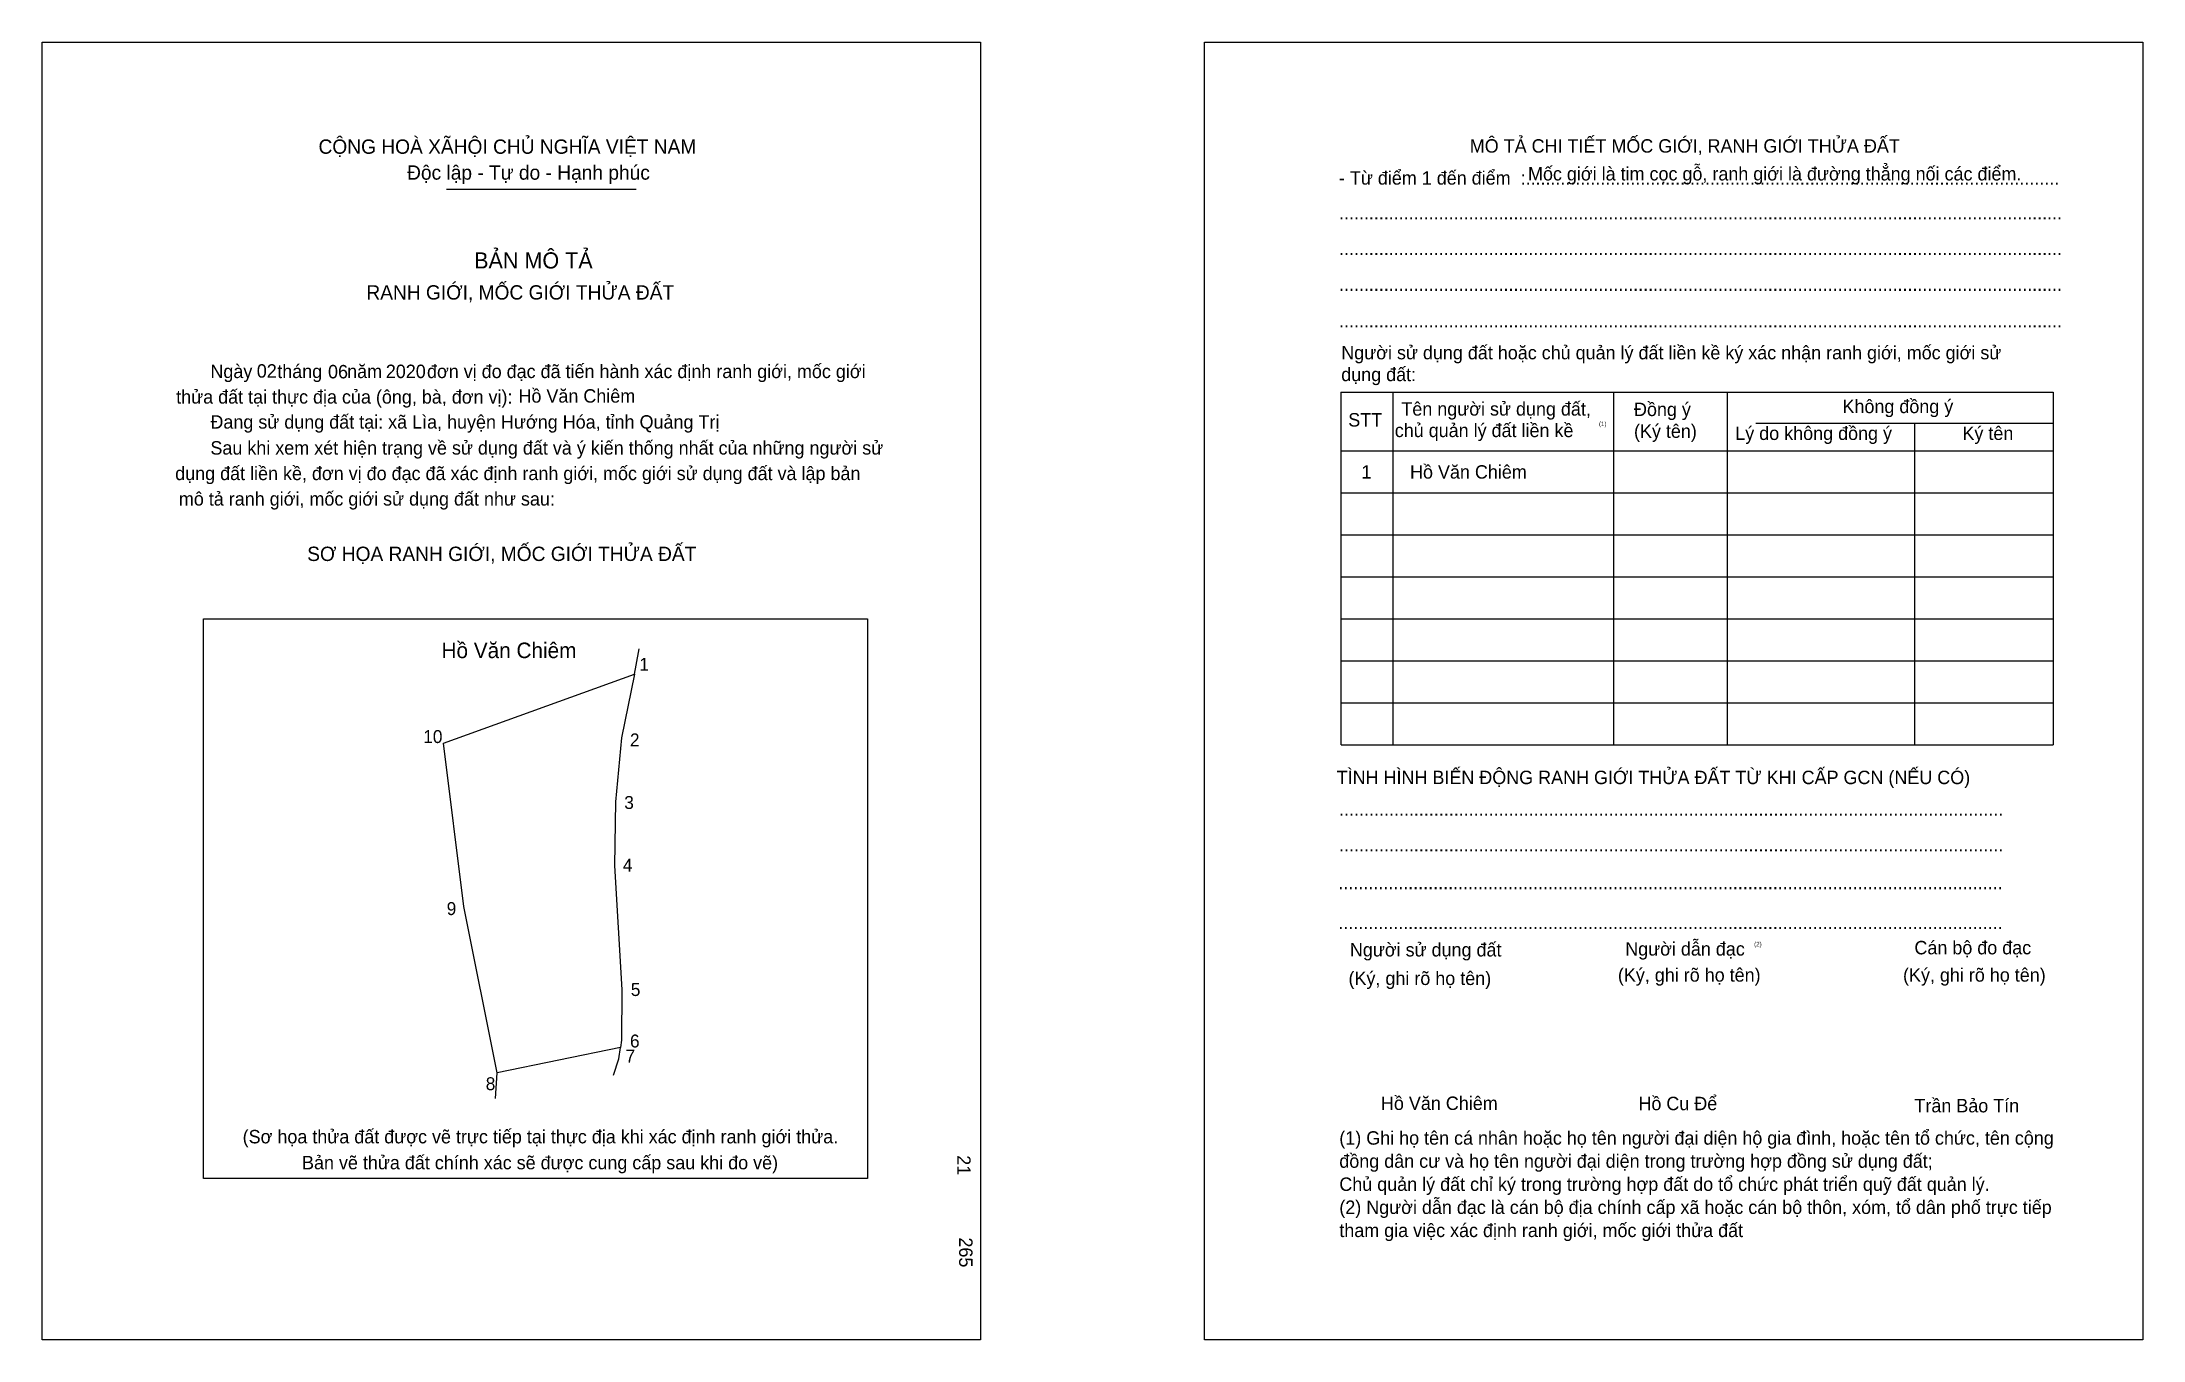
# Model space of a CAD drawing. Extents: x 547516 to 547953, y 1821044 to 1821314.
import ezdxf

# ---------------------------------------------------------------- set-up
doc = ezdxf.new("R2010")
doc.units = 0
for name, color, linetype in [('bmtKhungInTrang1', 7, 'Continuous'), ('bmtKhungInTrang2', 7, 'Continuous'), ('bmtNoiDung', 7, 'Continuous'), ('bmtTemplate', 7, 'Continuous'), ('CanhThua', 7, 'Continuous'), ('RauThua', 7, 'Continuous'), ('SoHieuDinhThua', 7, 'Continuous'), ('TenChuLanCan', 7, 'Continuous')]:
    doc.layers.add(name, color=color, linetype=linetype)

msp = doc.modelspace()

# ---------------------------------------------------------------- linework, layer by layer
at = {"layer": 'bmtKhungInTrang1'}
msp.add_lwpolyline([(547516.35, 1821313.75), (547711.62, 1821313.75), (547711.62, 1821043.67), (547516.35, 1821043.67)], close=True, dxfattribs=at)
at = {"layer": 'bmtKhungInTrang2'}
msp.add_lwpolyline([(547758.18, 1821313.75), (547953.45, 1821313.75), (547953.45, 1821043.67), (547758.18, 1821043.67)], close=True, dxfattribs=at)
at = {"layer": 'bmtTemplate'}
for p, q in [((547600.5, 1821283.14), (547639.98, 1821283.14)), ((547797.35, 1821240.9), (547797.35, 1821167.48)), ((547843.29, 1821240.9), (547843.29, 1821167.48)), ((547866.92, 1821240.99), (547866.92, 1821167.48)), ((547934.76, 1821240.9), (547934.76, 1821167.48)), ((547872.92, 1821234.43), (547934.76, 1821234.43)), ((547786.65, 1821228.67), (547934.76, 1821228.67)), ((547786.65, 1821219.92), (547934.76, 1821219.92)), ((547786.65, 1821211.18), (547934.76, 1821211.18)), ((547786.65, 1821202.44), (547934.76, 1821202.44)), ((547786.65, 1821193.7), (547934.76, 1821193.7)), ((547786.65, 1821184.96), (547934.76, 1821184.96)), ((547786.65, 1821176.22), (547934.76, 1821176.22)), ((547786.65, 1821167.48), (547934.76, 1821167.48))]:
    msp.add_line(p, q, dxfattribs=at)
for points in [[(547786.55, 1821240.9), (547934.76, 1821240.9)], [(547786.55, 1821240.9), (547786.55, 1821167.48)], [(547905.93, 1821234.35), (547905.93, 1821167.48)]]:
    msp.add_lwpolyline(points, dxfattribs=at)
msp.add_lwpolyline([(547549.94, 1821077.3), (547549.94, 1821193.69), (547688.11, 1821193.69), (547688.11, 1821077.3)], close=True, dxfattribs=at)
at = {"layer": 'CanhThua'}
for p, q in [((547599.87, 1821167.82), (547639.61, 1821182.22)), ((547639.61, 1821182.22), (547636.91, 1821168.93)), ((547604.1, 1821133.86), (547599.87, 1821167.82)), ((547636.91, 1821168.93), (547635.63, 1821155.66)), ((547635.63, 1821155.66), (547635.42, 1821142.39)), ((547635.42, 1821142.39), (547637.01, 1821116.52)), ((547611.03, 1821099.24), (547604.1, 1821133.86)), ((547637.01, 1821116.52), (547636.9, 1821106.08)), ((547636.68, 1821104.56), (547611.03, 1821099.24)), ((547636.9, 1821106.08), (547636.68, 1821104.56))]:
    msp.add_line(p, q, dxfattribs=at)
at = {"layer": 'RauThua'}
for p, q in [((547639.99, 1821184.08), (547640.58, 1821187.49)), ((547639.61, 1821182.22), (547639.99, 1821184.08)), ((547635.24, 1821098.77), (547636.32, 1821102.17)), ((547636.32, 1821102.17), (547636.68, 1821104.56)), ((547610.69, 1821093.89), (547611.03, 1821099.24))]:
    msp.add_line(p, q, dxfattribs=at)

# ---------------------------------------------------------------- texts
at = {"layer": 'bmtNoiDung'}
for s, height, p in [('02', 2.794, (547561.03, 1821243.91)), ('06', 2.794, (547575.85, 1821243.76)), ('2020', 2.794, (547587.87, 1821243.82)), ('Hồ Văn Chiêm', 2.7939, (547615.47, 1821238.71)), ('1', 2.79, (547790.85, 1821222.9)), ('Hồ Văn Chiêm ', 2.7939, (547800.96, 1821222.9)), ('Hồ Văn Chiêm', 2.7939, (547794.91, 1821091.53))]:
    msp.add_text(s, height=height, dxfattribs=at).set_placement(p)
for s, p in [('21', (547706.75, 1821082.11)), ('265', (547707.15, 1821065.01))]:
    msp.add_text(s, height=2.794, rotation=270, dxfattribs=at).set_placement(p)
at = {"layer": 'bmtTemplate'}
for s, height, p in [('CỘNG HOÀ XÃHỘI CHỦ NGHĨA VIỆT NAM', 2.9802, (547573.87, 1821290.49)), ('MÔ TẢ CHI TIẾT MỐC GIỚI, RANH GIỚI THỬA ĐẤT', 2.7929, (547813.39, 1821290.73)), ('Độc lập - Tự do - Hạnh phúc', 2.9802, (547592.3, 1821285.1)), ('- Từ điểm 1 đến điểm  :...........................................................................................................', 2.79289, (547786.17, 1821284.07)), ('Mốc giới là tim cọc gỗ, ranh giới là đường thẳng nối các điểm.', 2.7929, (547825.51, 1821284.94)), ('.................................................................................................................................................', 2.79289, (547786.17, 1821276.83)), ('BẢN MÔ TẢ', 3.353, (547606.25, 1821266.63)), ('.................................................................................................................................................', 2.79289, (547786.17, 1821269.4)), ('RANH GIỚI, MỐC GIỚI THỬA ĐẤT', 2.9802, (547583.83, 1821260.16)), ('.................................................................................................................................................', 2.79289, (547786.17, 1821261.97)), ('.................................................................................................................................................', 2.79289, (547786.17, 1821254.36)), ('Người sử dụng đất hoặc chủ quản lý đất liền kề ký xác nhận ranh giới, mốc giới sử', 2.7929, (547786.65, 1821247.72)), ('Ngày     tháng     năm         đơn vị đo đạc đã tiến hành xác định ranh giới, mốc giới ', 2.7939, (547551.38, 1821243.82)), ('dụng đất:', 2.793, (547786.65, 1821243.18)), ('thửa đất tại thực địa của (ông, bà, đơn vị):', 2.7939, (547544.26, 1821238.51)), ('Tên người sử dụng đất,', 2.7929, (547799.16, 1821236.01)), ('Đồng ý', 2.793, (547847.56, 1821235.92)), ('Không đồng ý', 2.7929, (547890.93, 1821236.53)), ('Đang sử dụng đất tại: xã Lìa, huyện Hướng Hóa, tỉnh Quảng Trị', 2.7939, (547551.38, 1821233.3)), ('STT', 2.793, (547788.11, 1821233.74)), ('chủ quản lý đất liền kề', 2.7929, (547797.79, 1821231.54)), ('(1)', 0.931, (547840.27, 1821233.84)), ('(Ký tên)', 2.793, (547847.56, 1821231.38)), ('Lý do không đồng ý', 2.7929, (547868.63, 1821230.94)), ('Ký tên', 2.793, (547915.89, 1821230.94)), ('Sau khi xem xét hiện trạng về sử dụng đất và ý kiến thống nhất của những người sử ', 2.7939, (547551.38, 1821227.9)), ('dụng đất liền kề, đơn vị đo đạc đã xác định ranh giới, mốc giới sử dụng đất và lập bản', 2.7939, (547544.05, 1821222.59)), ('mô tả ranh giới, mốc giới sử dụng đất như sau:', 2.7939, (547544.82, 1821217.29)), ('SƠ HỌA RANH GIỚI, MỐC GIỚI THỬA ĐẤT', 2.9802, (547571.52, 1821205.76)), ('TÌNH HÌNH BIẾN ĐỘNG RANH GIỚI THỬA ĐẤT TỪ KHI CẤP GCN (NẾU CÓ)', 2.7929, (547785.7, 1821159.33)), ('.....................................................................................................................................', 2.79708, (547786.17, 1821152.76)), ('.....................................................................................................................................', 2.79708, (547786.17, 1821145.33)), ('.....................................................................................................................................', 2.79708, (547786.03, 1821137.46)), ('.....................................................................................................................................', 2.79708, (547786.03, 1821129.16)), ('Người sử dụng đất', 2.7929, (547788.45, 1821123.47)), ('Người dẫn đạc', 2.7929, (547845.73, 1821123.65)), ('(2)', 0.931, (547872.55, 1821125.58)), ('Cán bộ đo đạc', 2.7929, (547905.9, 1821123.91)), ('(Ký, ghi rõ họ tên)', 2.7929, (547788.16, 1821117.53)), ('(Ký, ghi rõ họ tên)', 2.7929, (547844.21, 1821118.23)), ('(Ký, ghi rõ họ tên)', 2.7929, (547903.53, 1821118.23)), ('Hồ Cu Để', 2.793, (547848.48, 1821091.48)), ('Trần Bảo Tín', 2.7929, (547905.9, 1821091.03)), ('(Sơ họa thửa đất được vẽ trực tiếp tại thực địa khi xác định ranh giới thửa.', 2.7939, (547558.09, 1821084.58)), ('(1) Ghi họ tên cá nhân hoặc họ tên người đại diện hộ gia đình, hoặc tên tổ chức, tên cộng', 2.7929, (547786.25, 1821084.31)), ('Bản vẽ thửa đất chính xác sẽ được cung cấp sau khi đo vẽ)', 2.7939, (547570.44, 1821079.18)), ('đồng dân cư và họ tên người đại diện trong trường hợp đồng sử dụng đất;', 2.7929, (547786.25, 1821079.5)), ('Chủ quản lý đất chỉ ký trong trường hợp đất do tổ chức phát triển quỹ đất quản lý.', 2.7929, (547786.25, 1821074.69)), ('(2) Người dẫn đạc là cán bộ địa chính cấp xã hoặc cán bộ thôn, xóm, tổ dân phố trực tiếp', 2.7929, (547786.25, 1821069.89)), ('tham gia việc xác định ranh giới, mốc giới thửa đất', 2.7929, (547786.25, 1821065.08))]:
    msp.add_text(s, height=height, dxfattribs=at).set_placement(p)
at = {"layer": 'SoHieuDinhThua'}
for s, height, p in [('1', 2.69, (547640.62, 1821182.91)), ('10', 2.689, (547595.66, 1821167.88)), ('2', 2.69, (547638.66, 1821167.18)), ('3', 2.69, (547637.48, 1821154.16)), ('4', 2.69, (547637.18, 1821141.11)), ('9', 2.69, (547600.54, 1821132.08)), ('5', 2.69, (547638.84, 1821115.24)), ('6', 2.69, (547638.67, 1821104.53)), ('7', 2.69, (547637.73, 1821101.37)), ('8', 2.69, (547608.66, 1821095.65))]:
    msp.add_text(s, height=height, dxfattribs=at).set_placement(p)
at = {"layer": 'TenChuLanCan'}
msp.add_text('Hồ Văn Chiêm', height=3.2273, dxfattribs=at).set_placement((547599.46, 1821185.55))

doc.saveas('drawing.dxf')
